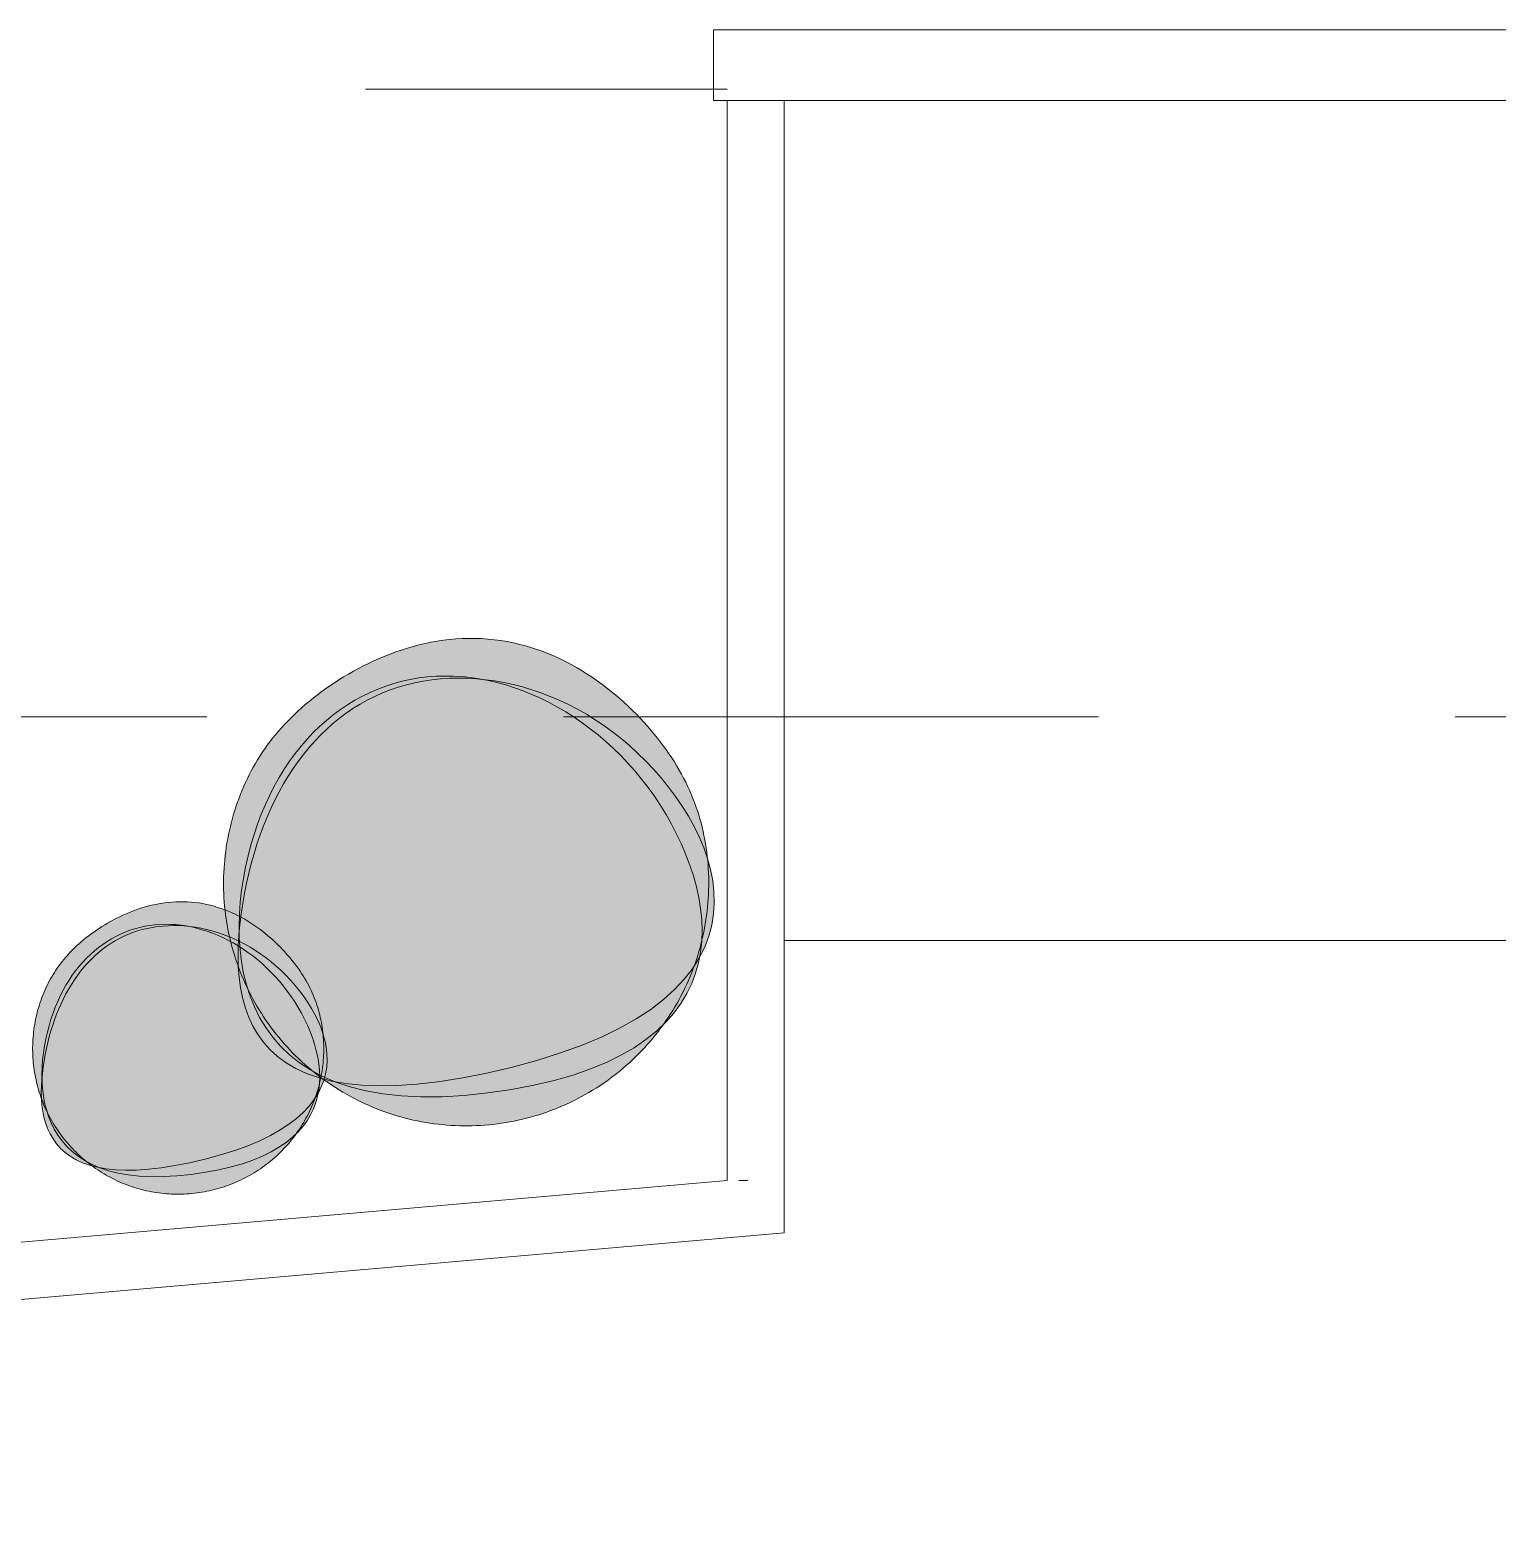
# Model space of a CAD drawing. Header units: centimetres. Extents: x 0.3 to 84.3, y 0.3 to 59.7.
# Drawn here: x 16.5242 to 16.9355, y 46.9971 to 47.4164 of the extents above; entities that cross this region are included whole.
import ezdxf

# ---------------------------------------------------------------- set-up
doc = ezdxf.new("R2010")
doc.units = ezdxf.units.CM
for name, pattern in [('AUSGEZOGEN', [0]), ('KURZGESTRICHELT', [0.25, 0.15, -0.1]), ('VERDECKT', [9.525, 6.35, -3.175])]:
    doc.linetypes.add(name, pattern=pattern)
doc.layers.add('Plankopf', color=7, linetype='AUSGEZOGEN', lineweight=25)

msp = doc.modelspace()

# ---------------------------------------------------------------- hatches: boundary and pattern name
at = {"layer": 'Plankopf', "linetype": 'AUSGEZOGEN', "lineweight": 13, "true_color": 0xedf5de}
h = msp.add_hatch(color=7, dxfattribs=at)
h.paths.add_polyline_path([(16.70993, 47.1531), (16.71043, 47.15389), (16.71033, 47.15361)], flags=16)
h.paths.add_polyline_path([(16.71191, 47.15622), (16.71043, 47.15389), (16.71056, 47.15424), (16.71095, 47.15536), (16.71131, 47.15649), (16.71166, 47.15762), (16.71199, 47.15876), (16.7123, 47.15991), (16.71253, 47.16085), (16.71253, 47.16081), (16.7122, 47.15778), (16.71191, 47.15626), (16.71336, 47.15915), (16.71453, 47.16223), (16.71535, 47.16534), (16.71586, 47.16846), (16.71605, 47.17159), (16.71596, 47.17472), (16.71561, 47.17784), (16.715, 47.18095), (16.71414, 47.18408), (16.71393, 47.18582), (16.71376, 47.18699), (16.71358, 47.18816), (16.71337, 47.18933), (16.71315, 47.1905), (16.7129, 47.19166), (16.71263, 47.19282), (16.71233, 47.19398), (16.71201, 47.19514), (16.71167, 47.19629), (16.7113, 47.19744), (16.71091, 47.19859), (16.7105, 47.19973), (16.71006, 47.20087), (16.70959, 47.20201), (16.7091, 47.20315), (16.70858, 47.20429), (16.70803, 47.20542), (16.70745, 47.20656), (16.70685, 47.20769), (16.70622, 47.20882), (16.70556, 47.20994), (16.70488, 47.21107), (16.70416, 47.21219), (16.70341, 47.21331), (16.70263, 47.21443), (16.70182, 47.21555), (16.70099, 47.21667), (16.70012, 47.21779), (16.69921, 47.2189), (16.69828, 47.22002), (16.69731, 47.22113), (16.69631, 47.22224), (16.69528, 47.22335), (16.69421, 47.22446), (16.69311, 47.22555), (16.69199, 47.22664), (16.69082, 47.22772), (16.68963, 47.22879), (16.68841, 47.22984), (16.68716, 47.23087), (16.68587, 47.23189), (16.68456, 47.23288), (16.68322, 47.23386), (16.68185, 47.23481), (16.68045, 47.23573), (16.67902, 47.23662), (16.67756, 47.23749), (16.67607, 47.23832), (16.67456, 47.23912), (16.67302, 47.23988), (16.67145, 47.24061), (16.66986, 47.24129), (16.66824, 47.24194), (16.66659, 47.24254), (16.66492, 47.24309), (16.66323, 47.2436), (16.6615, 47.24406), (16.65976, 47.24447), (16.65799, 47.24482), (16.65619, 47.24512), (16.65437, 47.24536), (16.65255, 47.24554), (16.65073, 47.24566), (16.64893, 47.24572), (16.64713, 47.24572), (16.64535, 47.24567), (16.64359, 47.24556), (16.64183, 47.2454), (16.64009, 47.24519), (16.63837, 47.24493), (16.63666, 47.24463), (16.63497, 47.24428), (16.6333, 47.24389), (16.63164, 47.24346), (16.63, 47.24298), (16.62839, 47.24247), (16.62679, 47.24193), (16.62522, 47.24135), (16.62367, 47.24074), (16.62214, 47.24009), (16.62063, 47.23942), (16.61915, 47.23873), (16.61769, 47.23801), (16.61626, 47.23726), (16.61486, 47.2365), (16.61349, 47.23571), (16.61214, 47.23491), (16.61082, 47.23409), (16.60953, 47.23326), (16.60827, 47.23241), (16.60704, 47.23156), (16.60585, 47.2307), (16.60468, 47.22982), (16.60355, 47.22894), (16.60245, 47.22805), (16.60138, 47.22716), (16.60033, 47.22625), (16.59932, 47.22534), (16.59834, 47.22442), (16.59738, 47.22349), (16.59646, 47.22255), (16.59556, 47.2216), (16.59469, 47.22064), (16.59384, 47.21968), (16.59303, 47.21871), (16.59223, 47.21773), (16.59147, 47.21674), (16.59073, 47.21575), (16.59001, 47.21474), (16.58932, 47.21373), (16.58866, 47.21271), (16.58802, 47.21168), (16.5874, 47.21065), (16.5868, 47.2096), (16.58623, 47.20855), (16.58568, 47.20749), (16.58515, 47.20642), (16.58464, 47.20534), (16.58415, 47.20426), (16.58369, 47.20317), (16.58324, 47.20207), (16.58281, 47.20096), (16.58241, 47.19985), (16.58202, 47.19873), (16.58165, 47.1976), (16.5813, 47.19646), (16.58098, 47.19532), (16.58067, 47.19418), (16.58038, 47.19302), (16.58011, 47.19187), (16.57987, 47.19071), (16.57964, 47.18954), (16.57943, 47.18837), (16.57924, 47.1872), (16.57908, 47.18603), (16.57893, 47.18485), (16.5788, 47.18367), (16.5787, 47.18248), (16.57861, 47.1813), (16.57855, 47.18011), (16.5785, 47.17893), (16.57848, 47.17774), (16.57848, 47.17655), (16.5785, 47.17537), (16.57853, 47.17418), (16.57859, 47.173), (16.57867, 47.17181), (16.57877, 47.17063), (16.57889, 47.16945), (16.57904, 47.16827), (16.5792, 47.1671), (16.57938, 47.16592), (16.57959, 47.16475), (16.57981, 47.16359), (16.58006, 47.16243), (16.58033, 47.16127), (16.58061, 47.16012), (16.58092, 47.15897), (16.58125, 47.15783), (16.58159, 47.1567), (16.58196, 47.15557), (16.58234, 47.15445), (16.58253, 47.15655), (16.58258, 47.15951), (16.58275, 47.16249), (16.58285, 47.16352), (16.58288, 47.1617), (16.58311, 47.15835), (16.58351, 47.15504), (16.5841, 47.15177), (16.58489, 47.14855), (16.58522, 47.14753), (16.58506, 47.14786), (16.58456, 47.14894), (16.58408, 47.15003), (16.58362, 47.15112), (16.58317, 47.15222), (16.58275, 47.15333), (16.5826, 47.15374), (16.58284, 47.1507), (16.58322, 47.14785), (16.58378, 47.14506), (16.58452, 47.14235), (16.58546, 47.13973), (16.58661, 47.13722), (16.58799, 47.13483), (16.58961, 47.13257), (16.59148, 47.13046), (16.59361, 47.1285), (16.59603, 47.12672), (16.59874, 47.12513), (16.60176, 47.12373), (16.6051, 47.12255), (16.6062, 47.12226), (16.60691, 47.12175), (16.60788, 47.12106), (16.60886, 47.1204), (16.60986, 47.11975), (16.61086, 47.11912), (16.61188, 47.1185), (16.6129, 47.11791), (16.61394, 47.11733), (16.61499, 47.11677), (16.61604, 47.11623), (16.61711, 47.1157), (16.61818, 47.1152), (16.61926, 47.11471), (16.62036, 47.11425), (16.62146, 47.1138), (16.62256, 47.11337), (16.62368, 47.11297), (16.6248, 47.11258), (16.62593, 47.11221), (16.62706, 47.11187), (16.6282, 47.11154), (16.62935, 47.11123), (16.6305, 47.11094), (16.63166, 47.11067), (16.63282, 47.11043), (16.63398, 47.1102), (16.63515, 47.10999), (16.63632, 47.10981), (16.6375, 47.10964), (16.63868, 47.10949), (16.63986, 47.10937), (16.64104, 47.10926), (16.64223, 47.10918), (16.64341, 47.10911), (16.6446, 47.10907), (16.64578, 47.10904), (16.64697, 47.10904), (16.64816, 47.10906), (16.64934, 47.1091), (16.65053, 47.10915), (16.65171, 47.10923), (16.6529, 47.10933), (16.65408, 47.10946), (16.65525, 47.1096), (16.65643, 47.10976), (16.6576, 47.10994), (16.65877, 47.11015), (16.65994, 47.11037), (16.6611, 47.11062), (16.66225, 47.11089), (16.6634, 47.11117), (16.66455, 47.11148), (16.66569, 47.11181), (16.66683, 47.11215), (16.66796, 47.11252), (16.66908, 47.11291), (16.6702, 47.11331), (16.6713, 47.11374), (16.67241, 47.11418), (16.6735, 47.11464), (16.67458, 47.11512), (16.67566, 47.11562), (16.67673, 47.11614), (16.67779, 47.11668), (16.67884, 47.11723), (16.67988, 47.1178), (16.68091, 47.11839), (16.68193, 47.119), (16.68293, 47.11963), (16.68393, 47.12027), (16.68492, 47.12093), (16.68589, 47.12161), (16.68685, 47.12231), (16.6878, 47.12302), (16.68874, 47.12375), (16.68966, 47.12449), (16.69057, 47.12526), (16.69147, 47.12603), (16.69235, 47.12683), (16.69322, 47.12764), (16.69407, 47.12846), (16.69491, 47.1293), (16.69574, 47.13015), (16.69655, 47.13102), (16.69734, 47.1319), (16.69812, 47.1328), (16.69888, 47.13371), (16.69963, 47.13463), (16.70036, 47.13556), (16.70108, 47.13651), (16.69985, 47.1356), (16.7017, 47.13736), (16.70247, 47.13809), (16.70475, 47.14068), (16.70671, 47.14336), (16.70837, 47.14612), (16.70973, 47.14895), (16.71082, 47.15184), (16.71164, 47.15479)])
h.paths.add_polyline_path([(16.60314, 47.12464), (16.6034, 47.12444), (16.60337, 47.12445)], flags=16)
h.paths.add_polyline_path([(16.65084, 47.23426), (16.65191, 47.23415), (16.65511, 47.23334), (16.65264, 47.23391)], flags=16)
h = msp.add_hatch(color=7, dxfattribs=at)
h.paths.add_polyline_path([(16.60382, 47.11632), (16.60412, 47.11679), (16.60406, 47.11662)], flags=16)
h.paths.add_polyline_path([(16.60501, 47.11819), (16.60412, 47.11679), (16.6042, 47.117), (16.60443, 47.11767), (16.60465, 47.11835), (16.60486, 47.11903), (16.60506, 47.11971), (16.60524, 47.1204), (16.60538, 47.12096), (16.60538, 47.12094), (16.60518, 47.11912), (16.60501, 47.11821), (16.60588, 47.11995), (16.60658, 47.1218), (16.60707, 47.12366), (16.60738, 47.12553), (16.60749, 47.12741), (16.60744, 47.12929), (16.60723, 47.13116), (16.60686, 47.13302), (16.60635, 47.1349), (16.60622, 47.13595), (16.60612, 47.13665), (16.60601, 47.13735), (16.60589, 47.13806), (16.60575, 47.13875), (16.6056, 47.13945), (16.60544, 47.14015), (16.60526, 47.14084), (16.60507, 47.14154), (16.60487, 47.14223), (16.60465, 47.14292), (16.60441, 47.14361), (16.60416, 47.14429), (16.6039, 47.14498), (16.60362, 47.14566), (16.60332, 47.14635), (16.60301, 47.14703), (16.60268, 47.14771), (16.60234, 47.14839), (16.60197, 47.14907), (16.6016, 47.14974), (16.6012, 47.15042), (16.60079, 47.1511), (16.60036, 47.15177), (16.59991, 47.15244), (16.59944, 47.15312), (16.59896, 47.15379), (16.59845, 47.15446), (16.59793, 47.15513), (16.59739, 47.1558), (16.59683, 47.15647), (16.59625, 47.15713), (16.59565, 47.1578), (16.59503, 47.15847), (16.59439, 47.15913), (16.59373, 47.15979), (16.59305, 47.16044), (16.59236, 47.16109), (16.59164, 47.16173), (16.59091, 47.16236), (16.59016, 47.16298), (16.58939, 47.16359), (16.5886, 47.16419), (16.58779, 47.16477), (16.58697, 47.16534), (16.58613, 47.16589), (16.58527, 47.16643), (16.5844, 47.16695), (16.58351, 47.16745), (16.5826, 47.16793), (16.58168, 47.16839), (16.58074, 47.16882), (16.57978, 47.16923), (16.57881, 47.16962), (16.57782, 47.16998), (16.57682, 47.17031), (16.5758, 47.17062), (16.57477, 47.17089), (16.57372, 47.17113), (16.57266, 47.17135), (16.57158, 47.17153), (16.57049, 47.17167), (16.56939, 47.17178), (16.5683, 47.17185), (16.56722, 47.17189), (16.56614, 47.17189), (16.56507, 47.17186), (16.56401, 47.17179), (16.56296, 47.1717), (16.56192, 47.17157), (16.56088, 47.17142), (16.55986, 47.17123), (16.55884, 47.17102), (16.55784, 47.17079), (16.55685, 47.17053), (16.55587, 47.17025), (16.5549, 47.16994), (16.55394, 47.16961), (16.55299, 47.16926), (16.55206, 47.1689), (16.55115, 47.16851), (16.55024, 47.16811), (16.54935, 47.16769), (16.54848, 47.16726), (16.54762, 47.16681), (16.54678, 47.16635), (16.54595, 47.16588), (16.54515, 47.1654), (16.54435, 47.16491), (16.54358, 47.16441), (16.54283, 47.1639), (16.54209, 47.16339), (16.54137, 47.16287), (16.54067, 47.16235), (16.53999, 47.16182), (16.53933, 47.16129), (16.53869, 47.16075), (16.53806, 47.16021), (16.53746, 47.15966), (16.53687, 47.1591), (16.53629, 47.15855), (16.53574, 47.15798), (16.5352, 47.15742), (16.53468, 47.15684), (16.53417, 47.15626), (16.53368, 47.15568), (16.5332, 47.15509), (16.53274, 47.1545), (16.5323, 47.1539), (16.53187, 47.1533), (16.53146, 47.15269), (16.53106, 47.15208), (16.53067, 47.15146), (16.5303, 47.15084), (16.52994, 47.15022), (16.5296, 47.14958), (16.52927, 47.14895), (16.52895, 47.14831), (16.52865, 47.14766), (16.52835, 47.14701), (16.52807, 47.14636), (16.52781, 47.1457), (16.52755, 47.14503), (16.52731, 47.14436), (16.52707, 47.14369), (16.52685, 47.14301), (16.52664, 47.14233), (16.52645, 47.14165), (16.52626, 47.14096), (16.52609, 47.14027), (16.52593, 47.13958), (16.52578, 47.13888), (16.52565, 47.13818), (16.52552, 47.13748), (16.52541, 47.13678), (16.52531, 47.13607), (16.52522, 47.13536), (16.52515, 47.13466), (16.52508, 47.13395), (16.52503, 47.13324), (16.52499, 47.13252), (16.52497, 47.13181), (16.52495, 47.1311), (16.52495, 47.13039), (16.52496, 47.12968), (16.52498, 47.12896), (16.52502, 47.12825), (16.52507, 47.12754), (16.52513, 47.12683), (16.5252, 47.12612), (16.52528, 47.12542), (16.52538, 47.12471), (16.52549, 47.12401), (16.52562, 47.12331), (16.52575, 47.12261), (16.5259, 47.12191), (16.52606, 47.12122), (16.52623, 47.12053), (16.52641, 47.11984), (16.52661, 47.11916), (16.52682, 47.11847), (16.52704, 47.1178), (16.52727, 47.11712), (16.52738, 47.11838), (16.52741, 47.12016), (16.52751, 47.12195), (16.52757, 47.12256), (16.52759, 47.12147), (16.52773, 47.11947), (16.52797, 47.11748), (16.52832, 47.11551), (16.5288, 47.11359), (16.529, 47.11297), (16.5289, 47.11317), (16.5286, 47.11382), (16.52831, 47.11447), (16.52803, 47.11513), (16.52777, 47.11579), (16.52751, 47.11645), (16.52742, 47.1167), (16.52756, 47.11488), (16.52779, 47.11316), (16.52813, 47.11149), (16.52857, 47.10987), (16.52914, 47.1083), (16.52983, 47.10679), (16.53066, 47.10535), (16.53163, 47.104), (16.53275, 47.10273), (16.53403, 47.10156), (16.53548, 47.10049), (16.53711, 47.09953), (16.53892, 47.09869), (16.54092, 47.09799), (16.54158, 47.09781), (16.54201, 47.0975), (16.54259, 47.09709), (16.54318, 47.09669), (16.54378, 47.0963), (16.54438, 47.09593), (16.54499, 47.09556), (16.5456, 47.0952), (16.54623, 47.09485), (16.54685, 47.09452), (16.54749, 47.09419), (16.54813, 47.09388), (16.54877, 47.09357), (16.54942, 47.09328), (16.55008, 47.093), (16.55074, 47.09274), (16.5514, 47.09248), (16.55207, 47.09224), (16.55274, 47.092), (16.55342, 47.09178), (16.5541, 47.09157), (16.55478, 47.09138), (16.55547, 47.09119), (16.55616, 47.09102), (16.55686, 47.09086), (16.55755, 47.09071), (16.55825, 47.09058), (16.55895, 47.09045), (16.55966, 47.09034), (16.56036, 47.09024), (16.56107, 47.09015), (16.56178, 47.09008), (16.56249, 47.09001), (16.5632, 47.08996), (16.56391, 47.08992), (16.56462, 47.0899), (16.56533, 47.08988), (16.56605, 47.08988), (16.56676, 47.08989), (16.56747, 47.08991), (16.56818, 47.08995), (16.56889, 47.09), (16.5696, 47.09006), (16.57031, 47.09013), (16.57102, 47.09021), (16.57172, 47.09031), (16.57242, 47.09042), (16.57313, 47.09055), (16.57382, 47.09068), (16.57452, 47.09083), (16.57521, 47.09099), (16.57591, 47.09116), (16.57659, 47.09134), (16.57728, 47.09154), (16.57796, 47.09175), (16.57864, 47.09197), (16.57931, 47.0922), (16.57998, 47.09244), (16.58065, 47.0927), (16.58131, 47.09296), (16.58196, 47.09324), (16.58261, 47.09353), (16.58326, 47.09383), (16.5839, 47.09414), (16.58454, 47.09446), (16.58517, 47.09479), (16.58579, 47.09514), (16.58641, 47.09549), (16.58702, 47.09586), (16.58762, 47.09623), (16.58822, 47.09662), (16.58881, 47.09702), (16.5894, 47.09742), (16.58997, 47.09784), (16.59054, 47.09827), (16.59111, 47.0987), (16.59166, 47.09915), (16.59221, 47.09961), (16.59274, 47.10008), (16.59327, 47.10055), (16.59379, 47.10104), (16.59431, 47.10153), (16.59481, 47.10203), (16.5953, 47.10255), (16.59579, 47.10307), (16.59627, 47.1036), (16.59674, 47.10413), (16.59719, 47.10468), (16.59764, 47.10523), (16.59808, 47.10579), (16.59851, 47.10636), (16.59777, 47.10582), (16.59888, 47.10687), (16.59934, 47.10731), (16.60071, 47.10886), (16.60189, 47.11047), (16.60288, 47.11213), (16.6037, 47.11383), (16.60435, 47.11556), (16.60484, 47.11733)])
h.paths.add_polyline_path([(16.53975, 47.09924), (16.5399, 47.09912), (16.53989, 47.09912)], flags=16)
h.paths.add_polyline_path([(16.56837, 47.16501), (16.56901, 47.16495), (16.57093, 47.16446), (16.56945, 47.1648)], flags=16)
for points in [[(16.58288, 47.1617), (16.58285, 47.16352), (16.58275, 47.16249), (16.58258, 47.15951), (16.58253, 47.15655), (16.58261, 47.15372), (16.58275, 47.15333), (16.58317, 47.15222), (16.58362, 47.15112), (16.58408, 47.15003), (16.58456, 47.14894), (16.58506, 47.14786), (16.58489, 47.14855), (16.5841, 47.15177), (16.58351, 47.15504), (16.58311, 47.15835)], [(16.7123, 47.15991), (16.71199, 47.15876), (16.71166, 47.15762), (16.71131, 47.15649), (16.71095, 47.15536), (16.71056, 47.15424), (16.71043, 47.15389), (16.71184, 47.15611), (16.71191, 47.15626), (16.7122, 47.15778), (16.71253, 47.16087)], [(16.52759, 47.12147), (16.52757, 47.12256), (16.52751, 47.12195), (16.52741, 47.12016), (16.52738, 47.11838), (16.52743, 47.11669), (16.52751, 47.11645), (16.52777, 47.11579), (16.52803, 47.11513), (16.52831, 47.11447), (16.5286, 47.11382), (16.5289, 47.11317), (16.5288, 47.11359), (16.52832, 47.11551), (16.52797, 47.11748), (16.52773, 47.11947)], [(16.60524, 47.1204), (16.60506, 47.11971), (16.60486, 47.11903), (16.60465, 47.11835), (16.60443, 47.11767), (16.6042, 47.117), (16.60412, 47.11679), (16.60496, 47.11812), (16.60501, 47.11821), (16.60518, 47.11912), (16.60538, 47.12098)]]:
    msp.add_hatch(color=7, dxfattribs=at).paths.add_polyline_path(points)

# ---------------------------------------------------------------- linework, layer by layer
at = {"layer": 'Plankopf', "color": 7, "linetype": 'AUSGEZOGEN', "lineweight": 13}
for p, q in [((16.71584, 47.39652), (16.71584, 47.41636)), ((16.71584, 47.41636), (18.27054, 47.41636)), ((18.27342, 47.39652), (16.71584, 47.39652)), ((16.72288, 47.09374), (16.72544, 47.09374))]:
    msp.add_line(p, q, dxfattribs=at)
at = {"layer": 'Plankopf', "color": 7, "linetype": 'KURZGESTRICHELT', "lineweight": 13}
msp.add_line((15.86827, 47.39972), (16.71968, 47.39972), dxfattribs=at)
at = {"layer": 'Plankopf', "color": 7, "linetype": 'VERDECKT', "lineweight": 13}
for p, q in [((16.71968, 47.39652), (16.71968, 47.09374)), ((16.73568, 47.39652), (16.73568, 47.07908)), ((16.71968, 47.09374), (15.79347, 47.01271)), ((16.73568, 47.07908), (15.79845, 46.99708))]:
    msp.add_line(p, q, dxfattribs=at)
at = {"layer": 'Plankopf', "color": 253, "linetype": 'KURZGESTRICHELT', "lineweight": 13, "true_color": 0xababab}
msp.add_line((15.92376, 47.22372), (18.27296, 47.22372), dxfattribs=at)
at = {"layer": 'Plankopf', "color": 253, "linetype": 'AUSGEZOGEN', "lineweight": 13, "true_color": 0xababab}
msp.add_line((17.24768, 47.161), (16.73568, 47.161), dxfattribs=at)
at = {"layer": 'Plankopf', "color": 7, "linetype": 'AUSGEZOGEN', "lineweight": 13}
for points in [[(16.65437, 47.24536), (16.65255, 47.24554), (16.65073, 47.24566), (16.64893, 47.24572), (16.64713, 47.24572), (16.64535, 47.24567), (16.64359, 47.24556), (16.64183, 47.2454), (16.64009, 47.24519), (16.63837, 47.24493), (16.63666, 47.24463), (16.63497, 47.24428), (16.6333, 47.24389), (16.63164, 47.24346), (16.63, 47.24298), (16.62839, 47.24247), (16.62679, 47.24193), (16.62522, 47.24135), (16.62367, 47.24074), (16.62214, 47.24009), (16.62063, 47.23942), (16.61915, 47.23873), (16.61769, 47.23801), (16.61626, 47.23726), (16.61486, 47.2365), (16.61349, 47.23571), (16.61214, 47.23491), (16.61082, 47.23409), (16.60953, 47.23326), (16.60827, 47.23241), (16.60704, 47.23156), (16.60585, 47.2307), (16.60468, 47.22982), (16.60355, 47.22894), (16.60245, 47.22805), (16.60138, 47.22716), (16.60033, 47.22625), (16.59932, 47.22534), (16.59834, 47.22442), (16.59738, 47.22349), (16.59646, 47.22255), (16.59556, 47.2216), (16.59469, 47.22064), (16.59384, 47.21968), (16.59303, 47.21871), (16.59223, 47.21773), (16.59147, 47.21674), (16.59073, 47.21575), (16.59001, 47.21474), (16.58932, 47.21373), (16.58866, 47.21271), (16.58802, 47.21168), (16.5874, 47.21065), (16.5868, 47.2096), (16.58623, 47.20855), (16.58568, 47.20749), (16.58515, 47.20642), (16.58464, 47.20534), (16.58415, 47.20426), (16.58369, 47.20317), (16.58324, 47.20207), (16.58281, 47.20096), (16.58241, 47.19985), (16.58202, 47.19873), (16.58165, 47.1976), (16.5813, 47.19646), (16.58098, 47.19532), (16.58067, 47.19418), (16.58038, 47.19302), (16.58011, 47.19187), (16.57987, 47.19071), (16.57964, 47.18954), (16.57943, 47.18837), (16.57924, 47.1872), (16.57908, 47.18603), (16.57893, 47.18485), (16.5788, 47.18367), (16.5787, 47.18248), (16.57861, 47.1813), (16.57855, 47.18011), (16.5785, 47.17893), (16.57848, 47.17774), (16.57848, 47.17655), (16.5785, 47.17537), (16.57853, 47.17418), (16.57859, 47.173), (16.57867, 47.17181), (16.57877, 47.17063), (16.57889, 47.16945), (16.57904, 47.16827), (16.5792, 47.1671), (16.57938, 47.16592), (16.57959, 47.16475), (16.57981, 47.16359), (16.58006, 47.16243), (16.58033, 47.16127), (16.58061, 47.16012), (16.58092, 47.15897), (16.58125, 47.15783), (16.58159, 47.1567), (16.58196, 47.15557), (16.58234, 47.15445), (16.58275, 47.15333), (16.58317, 47.15222), (16.58362, 47.15112), (16.58408, 47.15003), (16.58456, 47.14894), (16.58506, 47.14786), (16.58558, 47.1468), (16.58611, 47.14574), (16.58667, 47.14469), (16.58724, 47.14365), (16.58783, 47.14262), (16.58844, 47.1416), (16.58907, 47.14059), (16.58971, 47.13959), (16.59037, 47.13861), (16.59105, 47.13763), (16.59175, 47.13667), (16.59246, 47.13572), (16.59319, 47.13479), (16.59393, 47.13386), (16.59469, 47.13295), (16.59547, 47.13206), (16.59627, 47.13118), (16.59707, 47.13031), (16.5979, 47.12945), (16.59874, 47.12861), (16.59959, 47.12779), (16.60046, 47.12698), (16.60134, 47.12618), (16.60224, 47.1254), (16.60314, 47.12464), (16.60407, 47.12389), (16.605, 47.12316), (16.60595, 47.12244), (16.60691, 47.12175), (16.60788, 47.12106), (16.60886, 47.1204), (16.60986, 47.11975), (16.61086, 47.11912), (16.61188, 47.1185), (16.6129, 47.11791), (16.61394, 47.11733), (16.61499, 47.11677), (16.61604, 47.11623), (16.61711, 47.1157), (16.61818, 47.1152), (16.61926, 47.11471), (16.62036, 47.11425), (16.62146, 47.1138), (16.62256, 47.11337), (16.62368, 47.11297), (16.6248, 47.11258), (16.62593, 47.11221), (16.62706, 47.11187), (16.6282, 47.11154), (16.62935, 47.11123), (16.6305, 47.11094), (16.63166, 47.11067), (16.63282, 47.11043), (16.63398, 47.1102), (16.63515, 47.10999), (16.63632, 47.10981), (16.6375, 47.10964), (16.63868, 47.10949), (16.63986, 47.10937), (16.64104, 47.10926), (16.64223, 47.10918), (16.64341, 47.10911), (16.6446, 47.10907), (16.64578, 47.10904), (16.64697, 47.10904), (16.64816, 47.10906), (16.64934, 47.1091), (16.65053, 47.10915), (16.65171, 47.10923), (16.6529, 47.10933), (16.65408, 47.10946), (16.65525, 47.1096), (16.65643, 47.10976), (16.6576, 47.10994), (16.65877, 47.11015), (16.65994, 47.11037), (16.6611, 47.11062), (16.66225, 47.11089), (16.6634, 47.11117), (16.66455, 47.11148), (16.66569, 47.11181), (16.66683, 47.11215), (16.66796, 47.11252), (16.66908, 47.11291), (16.6702, 47.11331), (16.6713, 47.11374), (16.67241, 47.11418), (16.6735, 47.11464), (16.67458, 47.11512), (16.67566, 47.11562), (16.67673, 47.11614), (16.67779, 47.11668), (16.67884, 47.11723), (16.67988, 47.1178), (16.68091, 47.11839), (16.68193, 47.119), (16.68293, 47.11963), (16.68393, 47.12027), (16.68492, 47.12093), (16.68589, 47.12161), (16.68685, 47.12231), (16.6878, 47.12302), (16.68874, 47.12375), (16.68966, 47.12449), (16.69057, 47.12526), (16.69147, 47.12603), (16.69235, 47.12683), (16.69322, 47.12764), (16.69407, 47.12846), (16.69491, 47.1293), (16.69574, 47.13015), (16.69655, 47.13102), (16.69734, 47.1319), (16.69812, 47.1328), (16.69888, 47.13371), (16.69963, 47.13463), (16.70036, 47.13556), (16.70108, 47.13651), (16.70178, 47.13747), (16.70246, 47.13844), (16.70313, 47.13942), (16.70378, 47.14042), (16.70441, 47.14142), (16.70502, 47.14244), (16.70562, 47.14347), (16.7062, 47.1445), (16.70676, 47.14555), (16.7073, 47.1466), (16.70782, 47.14767), (16.70833, 47.14874), (16.70881, 47.14983), (16.70928, 47.15092), (16.70972, 47.15202), (16.71015, 47.15312), (16.71056, 47.15424), (16.71095, 47.15536), (16.71131, 47.15649), (16.71166, 47.15762), (16.71199, 47.15876), (16.7123, 47.15991), (16.71258, 47.16106), (16.71285, 47.16222), (16.7131, 47.16338), (16.71333, 47.16454), (16.71353, 47.16571), (16.71372, 47.16689), (16.71389, 47.16806), (16.71403, 47.16924), (16.71416, 47.17042), (16.71426, 47.1716), (16.71435, 47.17279), (16.71441, 47.17397), (16.71446, 47.17516), (16.71448, 47.17635), (16.71449, 47.17753), (16.71447, 47.17872), (16.71443, 47.17991), (16.71437, 47.18109), (16.71429, 47.18228), (16.71419, 47.18346), (16.71407, 47.18464), (16.71393, 47.18582), (16.71376, 47.18699), (16.71358, 47.18816), (16.71337, 47.18933), (16.71315, 47.1905), (16.7129, 47.19166), (16.71263, 47.19282), (16.71233, 47.19398), (16.71201, 47.19514), (16.71167, 47.19629), (16.7113, 47.19744), (16.71091, 47.19859), (16.7105, 47.19973), (16.71006, 47.20087), (16.70959, 47.20201), (16.7091, 47.20315), (16.70858, 47.20429), (16.70803, 47.20542), (16.70745, 47.20656), (16.70685, 47.20769), (16.70622, 47.20882), (16.70556, 47.20994), (16.70488, 47.21107), (16.70416, 47.21219), (16.70341, 47.21331), (16.70263, 47.21443), (16.70182, 47.21555), (16.70099, 47.21667), (16.70012, 47.21779), (16.69921, 47.2189), (16.69828, 47.22002), (16.69731, 47.22113), (16.69631, 47.22224), (16.69528, 47.22335), (16.69421, 47.22446), (16.69311, 47.22555), (16.69199, 47.22664), (16.69082, 47.22772), (16.68963, 47.22879), (16.68841, 47.22984), (16.68716, 47.23087), (16.68587, 47.23189), (16.68456, 47.23288), (16.68322, 47.23386), (16.68185, 47.23481), (16.68045, 47.23573), (16.67902, 47.23662), (16.67756, 47.23749), (16.67607, 47.23832), (16.67456, 47.23912), (16.67302, 47.23988), (16.67145, 47.24061), (16.66986, 47.24129), (16.66824, 47.24194), (16.66659, 47.24254), (16.66492, 47.24309), (16.66323, 47.2436), (16.6615, 47.24406), (16.65976, 47.24447), (16.65799, 47.24482), (16.65619, 47.24512), (16.65437, 47.24536)], [(16.65906, 47.12544), (16.65178, 47.12375), (16.64495, 47.1224), (16.63856, 47.12139), (16.63261, 47.1207), (16.62706, 47.12032), (16.62192, 47.12023), (16.61717, 47.12042), (16.61279, 47.12088), (16.60877, 47.12159), (16.6051, 47.12255), (16.60176, 47.12373), (16.59874, 47.12513), (16.59603, 47.12672), (16.59361, 47.1285), (16.59148, 47.13046), (16.58961, 47.13257), (16.58799, 47.13483), (16.58661, 47.13722), (16.58546, 47.13973), (16.58452, 47.14235), (16.58378, 47.14506), (16.58322, 47.14785), (16.58284, 47.1507), (16.58261, 47.1536), (16.58253, 47.15655), (16.58258, 47.15951), (16.58275, 47.16249), (16.58303, 47.16547), (16.58339, 47.16843), (16.58384, 47.17136), (16.58434, 47.17425), (16.58492, 47.1771), (16.58555, 47.1799), (16.58625, 47.18265), (16.58702, 47.18535), (16.58784, 47.188), (16.58873, 47.1906), (16.58967, 47.19314), (16.59068, 47.19562), (16.59175, 47.19804), (16.59288, 47.20041), (16.59407, 47.20271), (16.59531, 47.20494), (16.59662, 47.20711), (16.59799, 47.20921), (16.59941, 47.21124), (16.60089, 47.2132), (16.60243, 47.21509), (16.60402, 47.2169), (16.60567, 47.21863), (16.60738, 47.22028), (16.60914, 47.22185), (16.61096, 47.22334), (16.61283, 47.22475), (16.61475, 47.22606), (16.61673, 47.22729), (16.61877, 47.22843), (16.62085, 47.22948), (16.62299, 47.23043), (16.62518, 47.23129), (16.62742, 47.23205), (16.62972, 47.23271), (16.63205, 47.23327), (16.63443, 47.23374), (16.63684, 47.2341), (16.63929, 47.23436), (16.64177, 47.23453), (16.64427, 47.23459), (16.6468, 47.23454), (16.64935, 47.2344), (16.65191, 47.23415), (16.65449, 47.2338), (16.65708, 47.23335), (16.65967, 47.23278), (16.66226, 47.23212), (16.66486, 47.23134), (16.66744, 47.23046), (16.67002, 47.22948), (16.67259, 47.22838), (16.67514, 47.22718), (16.67767, 47.22586), (16.68018, 47.22444), (16.68266, 47.22291), (16.68512, 47.22126), (16.68753, 47.21951), (16.68992, 47.21764), (16.69226, 47.21566), (16.69455, 47.21356), (16.6968, 47.21135), (16.699, 47.20903), (16.70114, 47.2066), (16.70321, 47.20405), (16.70519, 47.20141), (16.70706, 47.19869), (16.7088, 47.19588), (16.7104, 47.193), (16.71184, 47.19006), (16.71309, 47.18706), (16.71415, 47.18402), (16.715, 47.18095), (16.71561, 47.17784), (16.71596, 47.17472), (16.71605, 47.17159), (16.71586, 47.16846), (16.71535, 47.16534), (16.71453, 47.16223), (16.71336, 47.15915), (16.71184, 47.15611), (16.70993, 47.1531), (16.70764, 47.15015), (16.70493, 47.14726), (16.70179, 47.14444), (16.69821, 47.1417), (16.69415, 47.13905), (16.68962, 47.13649), (16.68458, 47.13403), (16.67902, 47.13169), (16.67293, 47.12948), (16.66628, 47.12739), (16.65906, 47.12544)], [(16.65258, 47.11828), (16.64589, 47.11758), (16.63962, 47.11722), (16.63374, 47.11718), (16.62825, 47.11746), (16.62314, 47.11802), (16.61839, 47.11886), (16.614, 47.11997), (16.60995, 47.12133), (16.60623, 47.12292), (16.60284, 47.12473), (16.59975, 47.12675), (16.59696, 47.12896), (16.59446, 47.13135), (16.59224, 47.1339), (16.59028, 47.13659), (16.58858, 47.13942), (16.58712, 47.14237), (16.5859, 47.14542), (16.58489, 47.14855), (16.5841, 47.15177), (16.58351, 47.15504), (16.58311, 47.15835), (16.58288, 47.1617), (16.58282, 47.16506), (16.58291, 47.16842), (16.58316, 47.17177), (16.58353, 47.17509), (16.58403, 47.17837), (16.58463, 47.18159), (16.58534, 47.18474), (16.58614, 47.1878), (16.58703, 47.19077), (16.588, 47.19366), (16.58906, 47.19646), (16.59019, 47.19916), (16.5914, 47.20178), (16.59269, 47.2043), (16.59406, 47.20674), (16.59549, 47.20907), (16.59699, 47.21132), (16.59856, 47.21346), (16.60019, 47.21552), (16.60189, 47.21747), (16.60364, 47.21933), (16.60545, 47.22109), (16.60732, 47.22275), (16.60924, 47.22431), (16.61121, 47.22577), (16.61323, 47.22713), (16.61529, 47.22838), (16.6174, 47.22953), (16.61955, 47.23058), (16.62174, 47.23152), (16.62396, 47.23236), (16.62622, 47.23309), (16.62851, 47.23371), (16.63083, 47.23423), (16.63318, 47.23463), (16.63555, 47.23493), (16.63795, 47.23511), (16.64037, 47.23518), (16.6428, 47.23515), (16.64525, 47.235), (16.64771, 47.23475), (16.65017, 47.23438), (16.65264, 47.23391), (16.65511, 47.23334), (16.65757, 47.23266), (16.66003, 47.23188), (16.66248, 47.231), (16.66492, 47.23002), (16.66733, 47.22893), (16.66973, 47.22775), (16.67211, 47.22647), (16.67445, 47.2251), (16.67677, 47.22363), (16.67905, 47.22206), (16.68129, 47.2204), (16.6835, 47.21865), (16.68566, 47.21681), (16.68777, 47.21487), (16.68983, 47.21285), (16.69183, 47.21074), (16.69378, 47.20855), (16.69566, 47.20626), (16.69749, 47.2039), (16.69924, 47.20145), (16.70092, 47.19891), (16.70252, 47.1963), (16.70405, 47.1936), (16.70549, 47.19083), (16.70684, 47.18799), (16.70808, 47.18508), (16.7092, 47.18213), (16.71019, 47.17913), (16.71102, 47.1761), (16.7117, 47.17305), (16.7122, 47.16999), (16.71251, 47.16692), (16.71263, 47.16385), (16.71253, 47.16081), (16.7122, 47.15778), (16.71164, 47.15479), (16.71082, 47.15184), (16.70973, 47.14895), (16.70837, 47.14612), (16.70671, 47.14336), (16.70475, 47.14068), (16.70247, 47.13809), (16.69985, 47.1356), (16.69689, 47.13322), (16.69358, 47.13096), (16.68989, 47.12883), (16.68582, 47.12683), (16.68135, 47.12498), (16.67647, 47.12329), (16.67116, 47.12177), (16.66542, 47.12042), (16.65923, 47.11925), (16.65258, 47.11828)], [(16.57049, 47.17167), (16.56939, 47.17178), (16.5683, 47.17185), (16.56722, 47.17189), (16.56614, 47.17189), (16.56507, 47.17186), (16.56401, 47.17179), (16.56296, 47.1717), (16.56192, 47.17157), (16.56088, 47.17142), (16.55986, 47.17123), (16.55884, 47.17102), (16.55784, 47.17079), (16.55685, 47.17053), (16.55587, 47.17025), (16.5549, 47.16994), (16.55394, 47.16961), (16.55299, 47.16926), (16.55206, 47.1689), (16.55115, 47.16851), (16.55024, 47.16811), (16.54935, 47.16769), (16.54848, 47.16726), (16.54762, 47.16681), (16.54678, 47.16635), (16.54595, 47.16588), (16.54515, 47.1654), (16.54435, 47.16491), (16.54358, 47.16441), (16.54283, 47.1639), (16.54209, 47.16339), (16.54137, 47.16287), (16.54067, 47.16235), (16.53999, 47.16182), (16.53933, 47.16129), (16.53869, 47.16075), (16.53806, 47.16021), (16.53746, 47.15966), (16.53687, 47.1591), (16.53629, 47.15855), (16.53574, 47.15798), (16.5352, 47.15742), (16.53468, 47.15684), (16.53417, 47.15626), (16.53368, 47.15568), (16.5332, 47.15509), (16.53274, 47.1545), (16.5323, 47.1539), (16.53187, 47.1533), (16.53146, 47.15269), (16.53106, 47.15208), (16.53067, 47.15146), (16.5303, 47.15084), (16.52994, 47.15022), (16.5296, 47.14958), (16.52927, 47.14895), (16.52895, 47.14831), (16.52865, 47.14766), (16.52835, 47.14701), (16.52807, 47.14636), (16.52781, 47.1457), (16.52755, 47.14503), (16.52731, 47.14436), (16.52707, 47.14369), (16.52685, 47.14301), (16.52664, 47.14233), (16.52645, 47.14165), (16.52626, 47.14096), (16.52609, 47.14027), (16.52593, 47.13958), (16.52578, 47.13888), (16.52565, 47.13818), (16.52552, 47.13748), (16.52541, 47.13678), (16.52531, 47.13607), (16.52522, 47.13536), (16.52515, 47.13466), (16.52508, 47.13395), (16.52503, 47.13324), (16.52499, 47.13252), (16.52497, 47.13181), (16.52495, 47.1311), (16.52495, 47.13039), (16.52496, 47.12968), (16.52498, 47.12896), (16.52502, 47.12825), (16.52507, 47.12754), (16.52513, 47.12683), (16.5252, 47.12612), (16.52528, 47.12542), (16.52538, 47.12471), (16.52549, 47.12401), (16.52562, 47.12331), (16.52575, 47.12261), (16.5259, 47.12191), (16.52606, 47.12122), (16.52623, 47.12053), (16.52641, 47.11984), (16.52661, 47.11916), (16.52682, 47.11847), (16.52704, 47.1178), (16.52727, 47.11712), (16.52751, 47.11645), (16.52777, 47.11579), (16.52803, 47.11513), (16.52831, 47.11447), (16.5286, 47.11382), (16.5289, 47.11317), (16.52921, 47.11253), (16.52953, 47.1119), (16.52986, 47.11127), (16.53021, 47.11064), (16.53056, 47.11003), (16.53093, 47.10941), (16.5313, 47.10881), (16.53169, 47.10821), (16.53209, 47.10762), (16.53249, 47.10704), (16.53291, 47.10646), (16.53334, 47.10589), (16.53377, 47.10533), (16.53422, 47.10477), (16.53468, 47.10423), (16.53515, 47.10369), (16.53562, 47.10316), (16.53611, 47.10264), (16.5366, 47.10213), (16.53711, 47.10162), (16.53762, 47.10113), (16.53814, 47.10064), (16.53867, 47.10017), (16.5392, 47.0997), (16.53975, 47.09924), (16.5403, 47.09879), (16.54086, 47.09835), (16.54143, 47.09792), (16.54201, 47.0975), (16.54259, 47.09709), (16.54318, 47.09669), (16.54378, 47.0963), (16.54438, 47.09593), (16.54499, 47.09556), (16.5456, 47.0952), (16.54623, 47.09485), (16.54685, 47.09452), (16.54749, 47.09419), (16.54813, 47.09388), (16.54877, 47.09357), (16.54942, 47.09328), (16.55008, 47.093), (16.55074, 47.09274), (16.5514, 47.09248), (16.55207, 47.09224), (16.55274, 47.092), (16.55342, 47.09178), (16.5541, 47.09157), (16.55478, 47.09138), (16.55547, 47.09119), (16.55616, 47.09102), (16.55686, 47.09086), (16.55755, 47.09071), (16.55825, 47.09058), (16.55895, 47.09045), (16.55966, 47.09034), (16.56036, 47.09024), (16.56107, 47.09015), (16.56178, 47.09008), (16.56249, 47.09001), (16.5632, 47.08996), (16.56391, 47.08992), (16.56462, 47.0899), (16.56533, 47.08988), (16.56605, 47.08988), (16.56676, 47.08989), (16.56747, 47.08991), (16.56818, 47.08995), (16.56889, 47.09), (16.5696, 47.09006), (16.57031, 47.09013), (16.57102, 47.09021), (16.57172, 47.09031), (16.57242, 47.09042), (16.57313, 47.09055), (16.57382, 47.09068), (16.57452, 47.09083), (16.57521, 47.09099), (16.57591, 47.09116), (16.57659, 47.09134), (16.57728, 47.09154), (16.57796, 47.09175), (16.57864, 47.09197), (16.57931, 47.0922), (16.57998, 47.09244), (16.58065, 47.0927), (16.58131, 47.09296), (16.58196, 47.09324), (16.58261, 47.09353), (16.58326, 47.09383), (16.5839, 47.09414), (16.58454, 47.09446), (16.58517, 47.09479), (16.58579, 47.09514), (16.58641, 47.09549), (16.58702, 47.09586), (16.58762, 47.09623), (16.58822, 47.09662), (16.58881, 47.09702), (16.5894, 47.09742), (16.58997, 47.09784), (16.59054, 47.09827), (16.59111, 47.0987), (16.59166, 47.09915), (16.59221, 47.09961), (16.59274, 47.10008), (16.59327, 47.10055), (16.59379, 47.10104), (16.59431, 47.10153), (16.59481, 47.10203), (16.5953, 47.10255), (16.59579, 47.10307), (16.59627, 47.1036), (16.59674, 47.10413), (16.59719, 47.10468), (16.59764, 47.10523), (16.59808, 47.10579), (16.59851, 47.10636), (16.59893, 47.10694), (16.59934, 47.10752), (16.59974, 47.10811), (16.60013, 47.10871), (16.60051, 47.10931), (16.60088, 47.10992), (16.60123, 47.11053), (16.60158, 47.11116), (16.60192, 47.11178), (16.60224, 47.11242), (16.60256, 47.11306), (16.60286, 47.1137), (16.60315, 47.11435), (16.60343, 47.11501), (16.6037, 47.11567), (16.60395, 47.11633), (16.6042, 47.117), (16.60443, 47.11767), (16.60465, 47.11835), (16.60486, 47.11903), (16.60506, 47.11971), (16.60524, 47.1204), (16.60541, 47.12109), (16.60557, 47.12179), (16.60572, 47.12248), (16.60586, 47.12318), (16.60598, 47.12388), (16.60609, 47.12459), (16.60619, 47.12529), (16.60628, 47.126), (16.60636, 47.12671), (16.60642, 47.12742), (16.60647, 47.12813), (16.60651, 47.12884), (16.60654, 47.12955), (16.60655, 47.13026), (16.60655, 47.13098), (16.60654, 47.13169), (16.60652, 47.1324), (16.60649, 47.13311), (16.60644, 47.13382), (16.60638, 47.13453), (16.6063, 47.13524), (16.60622, 47.13595), (16.60612, 47.13665), (16.60601, 47.13735), (16.60589, 47.13806), (16.60575, 47.13875), (16.6056, 47.13945), (16.60544, 47.14015), (16.60526, 47.14084), (16.60507, 47.14154), (16.60487, 47.14223), (16.60465, 47.14292), (16.60441, 47.14361), (16.60416, 47.14429), (16.6039, 47.14498), (16.60362, 47.14566), (16.60332, 47.14635), (16.60301, 47.14703), (16.60268, 47.14771), (16.60234, 47.14839), (16.60197, 47.14907), (16.6016, 47.14974), (16.6012, 47.15042), (16.60079, 47.1511), (16.60036, 47.15177), (16.59991, 47.15244), (16.59944, 47.15312), (16.59896, 47.15379), (16.59845, 47.15446), (16.59793, 47.15513), (16.59739, 47.1558), (16.59683, 47.15647), (16.59625, 47.15713), (16.59565, 47.1578), (16.59503, 47.15847), (16.59439, 47.15913), (16.59373, 47.15979), (16.59305, 47.16044), (16.59236, 47.16109), (16.59164, 47.16173), (16.59091, 47.16236), (16.59016, 47.16298), (16.58939, 47.16359), (16.5886, 47.16419), (16.58779, 47.16477), (16.58697, 47.16534), (16.58613, 47.16589), (16.58527, 47.16643), (16.5844, 47.16695), (16.58351, 47.16745), (16.5826, 47.16793), (16.58168, 47.16839), (16.58074, 47.16882), (16.57978, 47.16923), (16.57881, 47.16962), (16.57782, 47.16998), (16.57682, 47.17031), (16.5758, 47.17062), (16.57477, 47.17089), (16.57372, 47.17113), (16.57266, 47.17135), (16.57158, 47.17153), (16.57049, 47.17167)], [(16.5733, 47.09972), (16.56893, 47.0987), (16.56483, 47.0979), (16.561, 47.09729), (16.55743, 47.09688), (16.5541, 47.09665), (16.55102, 47.09659), (16.54816, 47.09671), (16.54554, 47.09698), (16.54312, 47.09741), (16.54092, 47.09799), (16.53892, 47.09869), (16.53711, 47.09953), (16.53548, 47.10049), (16.53403, 47.10156), (16.53275, 47.10273), (16.53163, 47.104), (16.53066, 47.10535), (16.52983, 47.10679), (16.52914, 47.1083), (16.52857, 47.10987), (16.52813, 47.11149), (16.52779, 47.11316), (16.52756, 47.11488), (16.52743, 47.11662), (16.52738, 47.11838), (16.52741, 47.12016), (16.52751, 47.12195), (16.52768, 47.12374), (16.5279, 47.12551), (16.52816, 47.12727), (16.52847, 47.12901), (16.52881, 47.13071), (16.5292, 47.13239), (16.52962, 47.13405), (16.53007, 47.13567), (16.53057, 47.13726), (16.5311, 47.13881), (16.53167, 47.14034), (16.53227, 47.14183), (16.53291, 47.14328), (16.53359, 47.1447), (16.5343, 47.14608), (16.53505, 47.14742), (16.53584, 47.14872), (16.53665, 47.14998), (16.53751, 47.1512), (16.5384, 47.15238), (16.53932, 47.15351), (16.54028, 47.15459), (16.54127, 47.15563), (16.54229, 47.15662), (16.54335, 47.15757), (16.54444, 47.15846), (16.54556, 47.1593), (16.54672, 47.16009), (16.5479, 47.16083), (16.54912, 47.16151), (16.55037, 47.16214), (16.55166, 47.16271), (16.55297, 47.16323), (16.55432, 47.16368), (16.55569, 47.16408), (16.55709, 47.16442), (16.55852, 47.1647), (16.55997, 47.16492), (16.56144, 47.16507), (16.56292, 47.16517), (16.56443, 47.16521), (16.56594, 47.16518), (16.56747, 47.1651), (16.56901, 47.16495), (16.57056, 47.16474), (16.57211, 47.16446), (16.57366, 47.16413), (16.57522, 47.16373), (16.57678, 47.16326), (16.57833, 47.16273), (16.57988, 47.16214), (16.58142, 47.16148), (16.58295, 47.16076), (16.58447, 47.15997), (16.58597, 47.15912), (16.58746, 47.1582), (16.58893, 47.15721), (16.59038, 47.15616), (16.59181, 47.15504), (16.59322, 47.15385), (16.5946, 47.15259), (16.59595, 47.15127), (16.59726, 47.14987), (16.59855, 47.14841), (16.59979, 47.14689), (16.60098, 47.1453), (16.6021, 47.14367), (16.60314, 47.14198), (16.6041, 47.14025), (16.60496, 47.13849), (16.60572, 47.13669), (16.60635, 47.13487), (16.60686, 47.13302), (16.60723, 47.13116), (16.60744, 47.12929), (16.60749, 47.12741), (16.60738, 47.12553), (16.60707, 47.12366), (16.60658, 47.1218), (16.60588, 47.11995), (16.60496, 47.11812), (16.60382, 47.11632), (16.60245, 47.11455), (16.60082, 47.11281), (16.59894, 47.11112), (16.59679, 47.10948), (16.59435, 47.10788), (16.59163, 47.10635), (16.58861, 47.10488), (16.58528, 47.10347), (16.58162, 47.10214), (16.57763, 47.10089), (16.5733, 47.09972)], [(16.56941, 47.09542), (16.5654, 47.095), (16.56163, 47.09479), (16.55811, 47.09477), (16.55482, 47.09493), (16.55175, 47.09527), (16.5489, 47.09577), (16.54626, 47.09644), (16.54383, 47.09725), (16.5416, 47.09821), (16.53957, 47.0993), (16.53771, 47.10051), (16.53604, 47.10183), (16.53454, 47.10326), (16.53321, 47.10479), (16.53203, 47.10641), (16.53101, 47.10811), (16.53014, 47.10988), (16.5294, 47.1117), (16.5288, 47.11359), (16.52832, 47.11551), (16.52797, 47.11748), (16.52773, 47.11947), (16.52759, 47.12147), (16.52755, 47.12349), (16.52761, 47.12551), (16.52776, 47.12752), (16.52798, 47.12951), (16.52828, 47.13148), (16.52864, 47.13341), (16.52907, 47.1353), (16.52955, 47.13713), (16.53008, 47.13892), (16.53066, 47.14065), (16.5313, 47.14233), (16.53198, 47.14395), (16.53271, 47.14552), (16.53348, 47.14704), (16.5343, 47.1485), (16.53516, 47.1499), (16.53606, 47.15125), (16.537, 47.15253), (16.53798, 47.15377), (16.53899, 47.15494), (16.54005, 47.15605), (16.54113, 47.15711), (16.54225, 47.15811), (16.54341, 47.15904), (16.54459, 47.15992), (16.5458, 47.16073), (16.54704, 47.16148), (16.5483, 47.16218), (16.54959, 47.1628), (16.5509, 47.16337), (16.55224, 47.16387), (16.55359, 47.16431), (16.55497, 47.16468), (16.55636, 47.16499), (16.55777, 47.16523), (16.55919, 47.16541), (16.56063, 47.16552), (16.56208, 47.16557), (16.56354, 47.16554), (16.56501, 47.16546), (16.56649, 47.1653), (16.56797, 47.16509), (16.56945, 47.1648), (16.57093, 47.16446), (16.57241, 47.16405), (16.57388, 47.16359), (16.57535, 47.16306), (16.57681, 47.16247), (16.57826, 47.16182), (16.5797, 47.16111), (16.58113, 47.16034), (16.58253, 47.15951), (16.58392, 47.15863), (16.58529, 47.15769), (16.58664, 47.1567), (16.58796, 47.15565), (16.58926, 47.15454), (16.59052, 47.15338), (16.59176, 47.15217), (16.59296, 47.1509), (16.59413, 47.14958), (16.59526, 47.14821), (16.59635, 47.14679), (16.59741, 47.14532), (16.59841, 47.1438), (16.59938, 47.14223), (16.60029, 47.14062), (16.60116, 47.13895), (16.60197, 47.13725), (16.60271, 47.1355), (16.60338, 47.13373), (16.60397, 47.13193), (16.60448, 47.13012), (16.60488, 47.12829), (16.60518, 47.12645), (16.60537, 47.12461), (16.60544, 47.12277), (16.60538, 47.12094), (16.60518, 47.11912), (16.60484, 47.11733), (16.60435, 47.11556), (16.6037, 47.11383), (16.60288, 47.11213), (16.60189, 47.11047), (16.60071, 47.10886), (16.59934, 47.10731), (16.59777, 47.10582), (16.596, 47.10439), (16.59401, 47.10303), (16.5918, 47.10175), (16.58935, 47.10055), (16.58667, 47.09945), (16.58374, 47.09843), (16.58056, 47.09752), (16.57712, 47.09671), (16.5734, 47.09601), (16.56941, 47.09542)]]:
    msp.add_lwpolyline(points, dxfattribs=at)

doc.saveas('drawing.dxf')
